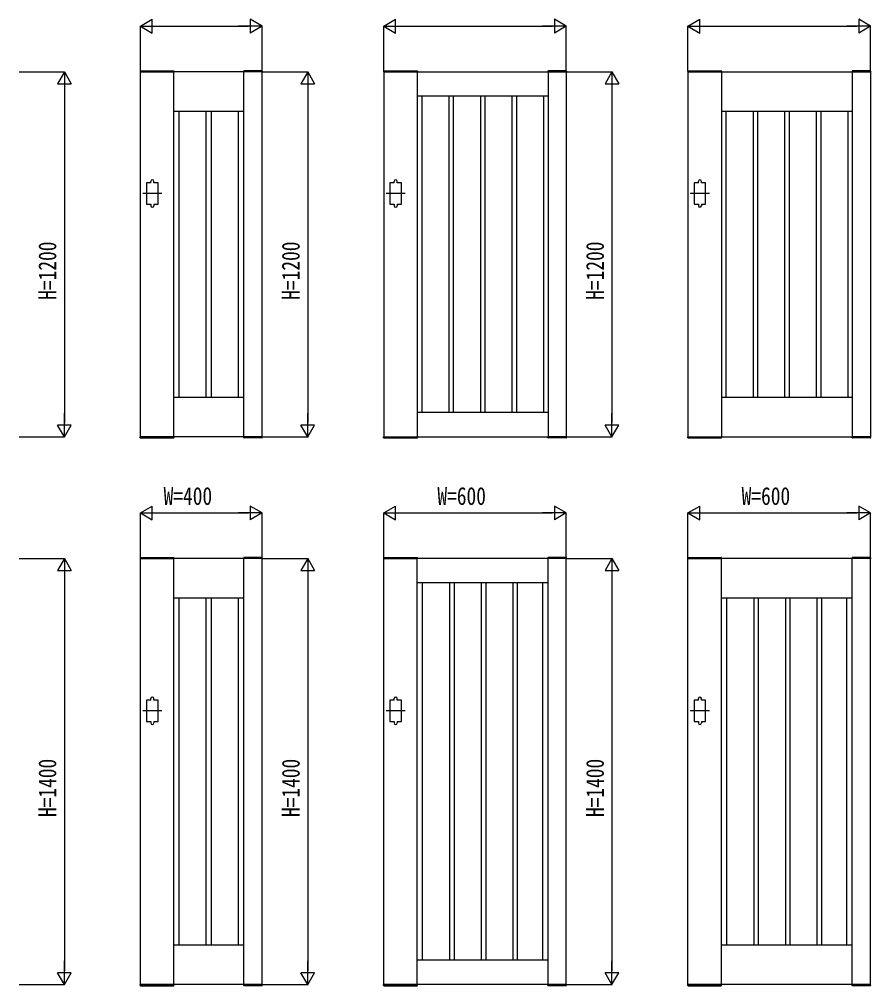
# Model space of a CAD drawing. Units: millimetres, scale not verified. Extents: x -8410 to 8410, y -5940 to 5940.
# Drawn here: x -5408 to -2609, y 146 to 3322 of the extents above; entities that cross this region are included whole.
import ezdxf
from ezdxf.enums import TextEntityAlignment as Align

# ---------------------------------------------------------------- set-up
doc = ezdxf.new("R2010")
doc.units = ezdxf.units.MM
doc.header["$LTSCALE"] = 30
doc.layers.add('0-2_YKK_A1', color=4, linetype='Continuous')
doc.layers.add('0-3_YKK_D', color=6, linetype='Continuous')
doc.styles.add('ＭＳ ゴシック', font='')
doc.styles.get('ＭＳ ゴシック').set_extended_font_data('MS Gothic')

msp = doc.modelspace()

# ---------------------------------------------------------------- linework, layer by layer
at = {"layer": '0-2_YKK_A1'}
for p, q in [((-5010.33, 3152.55), (-5010.46, 3150)), ((-5010.46, 3150), (-4899.46, 3150)), ((-5009.96, 1950), (-5009.96, 3150)), ((-4609.96, 3150), (-5009.96, 3150)), ((-5009.33, 3153.5), (-4900.6, 3153.5)), ((-4899.96, 1950), (-4899.96, 3150)), ((-4899.6, 3152.55), (-4899.46, 3150)), ((-4670.33, 3152.55), (-4670.46, 3150)), ((-4609.46, 3150), (-4670.46, 3150)), ((-4669.96, 1950), (-4669.96, 3150)), ((-4610.6, 3153.5), (-4669.33, 3153.5)), ((-4609.96, 1950), (-4609.96, 3150)), ((-4609.6, 3152.55), (-4609.46, 3150)), ((-4210.33, 3152.55), (-4210.46, 3150)), ((-4210.46, 3150), (-4099.46, 3150)), ((-4209.96, 3150), (-3609.97, 3150)), ((-4209.33, 3153.5), (-4100.6, 3153.5)), ((-4099.96, 3150), (-4099.96, 1950)), ((-4099.6, 3152.55), (-4099.46, 3150)), ((-3670.33, 3152.55), (-3670.46, 3150)), ((-3609.46, 3150), (-3670.46, 3150)), ((-3669.97, 3150), (-3669.97, 1950)), ((-3610.6, 3153.5), (-3669.33, 3153.5)), ((-3609.97, 3150), (-3609.97, 1950)), ((-3609.6, 3152.55), (-3609.46, 3150)), ((-3210.33, 3152.55), (-3210.47, 3150)), ((-3210.47, 3150), (-3099.47, 3150)), ((-3209.97, 3150), (-2609.97, 3150)), ((-3209.33, 3153.5), (-3100.6, 3153.5)), ((-3099.97, 3150), (-3099.97, 1950)), ((-3099.6, 3152.55), (-3099.47, 3150)), ((-2670.33, 3152.55), (-2670.47, 3150)), ((-2609.47, 3150), (-2670.47, 3150)), ((-2669.97, 3150), (-2669.97, 1950)), ((-2610.6, 3153.5), (-2669.33, 3153.5)), ((-2609.97, 3150), (-2609.97, 1950)), ((-2609.6, 3152.55), (-2609.47, 3150)), ((-3669.96, 3070), (-4099.96, 3070)), ((-4085.17, 3070), (-4085.17, 2030)), ((-3996.17, 3070), (-3996.17, 2030)), ((-3981.37, 3070), (-3981.37, 2030)), ((-3892.37, 3070), (-3892.37, 2030)), ((-3877.57, 3070), (-3877.57, 2030)), ((-3788.57, 3070), (-3788.57, 2030)), ((-3773.77, 3070), (-3773.77, 2030)), ((-3684.77, 3070), (-3684.77, 2030)), ((-4669.96, 3020), (-4899.96, 3020)), ((-4882.56, 2080), (-4882.56, 3020)), ((-4793.56, 2080), (-4793.56, 3020)), ((-4776.36, 2080), (-4776.36, 3020)), ((-4687.36, 2080), (-4687.36, 3020)), ((-2669.97, 3020), (-3099.97, 3020)), ((-3085.17, 3020), (-3085.17, 2080)), ((-2996.17, 3020), (-2996.17, 2080)), ((-2981.37, 3020), (-2981.37, 2080)), ((-2892.37, 3020), (-2892.37, 2080)), ((-2877.57, 3020), (-2877.57, 2080)), ((-2788.57, 3020), (-2788.57, 2080)), ((-2773.77, 3020), (-2773.77, 2080)), ((-2684.77, 3020), (-2684.77, 2080)), ((-4975.96, 2785), (-4975.96, 2790)), ((-4965.96, 2785), (-4965.96, 2790)), ((-4175.96, 2785), (-4175.96, 2790)), ((-4165.96, 2785), (-4165.96, 2790)), ((-3175.97, 2785), (-3175.97, 2790)), ((-3165.97, 2785), (-3165.97, 2790)), ((-4939.46, 2750), (-5002.46, 2750)), ((-4139.46, 2750), (-4202.46, 2750)), ((-3139.47, 2750), (-3202.47, 2750)), ((-4975.96, 2715), (-4975.96, 2710)), ((-4965.96, 2715), (-4965.96, 2710)), ((-4175.96, 2715), (-4175.96, 2710)), ((-4165.96, 2715), (-4165.96, 2710)), ((-3175.97, 2715), (-3175.97, 2710)), ((-3165.97, 2715), (-3165.97, 2710)), ((-4669.96, 2080), (-4899.96, 2080)), ((-2669.97, 2080), (-3099.97, 2080)), ((-3669.96, 2030), (-4099.96, 2030)), ((-5010.46, 1950), (-4899.46, 1950)), ((-5010.33, 1947.45), (-5010.46, 1950)), ((-4609.96, 1950), (-5009.96, 1950)), ((-5009.33, 1946.5), (-4900.6, 1946.5)), ((-4899.6, 1947.45), (-4899.46, 1950)), ((-4609.46, 1950), (-4670.46, 1950)), ((-4670.33, 1947.45), (-4670.46, 1950)), ((-4610.6, 1946.5), (-4669.33, 1946.5)), ((-4609.6, 1947.45), (-4609.46, 1950)), ((-4210.46, 1950), (-4099.46, 1950)), ((-4210.33, 1947.45), (-4210.46, 1950)), ((-4209.33, 1946.5), (-4100.6, 1946.5)), ((-4099.6, 1947.45), (-4099.46, 1950)), ((-3609.46, 1950), (-3670.46, 1950)), ((-3670.33, 1947.45), (-3670.46, 1950)), ((-3610.6, 1946.5), (-3669.33, 1946.5)), ((-3609.6, 1947.45), (-3609.46, 1950)), ((-3210.47, 1950), (-3099.47, 1950)), ((-3210.33, 1947.45), (-3210.47, 1950)), ((-3209.33, 1946.5), (-3100.6, 1946.5)), ((-3099.6, 1947.45), (-3099.47, 1950)), ((-2609.47, 1950), (-2670.47, 1950)), ((-2670.33, 1947.45), (-2670.47, 1950)), ((-2610.6, 1946.5), (-2669.33, 1946.5)), ((-2609.6, 1947.45), (-2609.47, 1950)), ((-5010.33, 1552.55), (-5010.46, 1550)), ((-5010.46, 1550), (-4899.46, 1550)), ((-5009.96, 150), (-5009.96, 1550)), ((-4609.96, 1550), (-5009.96, 1550)), ((-5009.33, 1553.5), (-4900.6, 1553.5)), ((-4899.96, 150), (-4899.96, 1550)), ((-4899.6, 1552.55), (-4899.46, 1550)), ((-4670.33, 1552.55), (-4670.46, 1550)), ((-4609.46, 1550), (-4670.46, 1550)), ((-4669.96, 150), (-4669.96, 1550)), ((-4610.6, 1553.5), (-4669.33, 1553.5)), ((-4609.96, 150), (-4609.96, 1550)), ((-4609.6, 1552.55), (-4609.46, 1550)), ((-4210.33, 1552.55), (-4210.46, 1550)), ((-4210.46, 1550), (-4099.46, 1550)), ((-4209.96, 150), (-4209.96, 1550)), ((-3609.97, 1550), (-4209.96, 1550)), ((-4209.33, 1553.5), (-4100.6, 1553.5)), ((-4099.96, 150), (-4099.96, 1550)), ((-4099.6, 1552.55), (-4099.46, 1550)), ((-3670.33, 1552.55), (-3670.46, 1550)), ((-3609.46, 1550), (-3670.46, 1550)), ((-3669.97, 150), (-3669.97, 1550)), ((-3610.6, 1553.5), (-3669.33, 1553.5)), ((-3609.97, 150), (-3609.97, 1550)), ((-3609.6, 1552.55), (-3609.46, 1550)), ((-3210.33, 1552.55), (-3210.47, 1550)), ((-3210.47, 1550), (-3099.47, 1550)), ((-3209.97, 150), (-3209.97, 1550)), ((-2609.97, 1550), (-3209.97, 1550)), ((-3209.33, 1553.5), (-3100.6, 1553.5)), ((-3099.97, 150), (-3099.97, 1550)), ((-3099.6, 1552.55), (-3099.47, 1550)), ((-2670.33, 1552.55), (-2670.47, 1550)), ((-2609.47, 1550), (-2670.47, 1550)), ((-2669.97, 150), (-2669.97, 1550)), ((-2610.6, 1553.5), (-2669.33, 1553.5)), ((-2609.97, 150), (-2609.97, 1550)), ((-2609.6, 1552.55), (-2609.47, 1550)), ((-3669.96, 1470), (-4099.96, 1470)), ((-4082.57, 230), (-4082.57, 1470)), ((-3993.57, 1470), (-3993.57, 230)), ((-3978.77, 1470), (-3978.77, 230)), ((-3889.77, 1470), (-3889.77, 230)), ((-3874.97, 1470), (-3874.97, 230)), ((-3785.97, 1470), (-3785.97, 230)), ((-3771.17, 1470), (-3771.17, 230)), ((-3687.37, 230), (-3687.37, 1470)), ((-4669.96, 1420), (-4899.96, 1420)), ((-4882.56, 280), (-4882.56, 1420)), ((-4793.56, 280), (-4793.56, 1420)), ((-4776.36, 280), (-4776.36, 1420)), ((-4687.36, 280), (-4687.36, 1420)), ((-2669.97, 1420), (-3099.97, 1420)), ((-3082.57, 280), (-3082.57, 1420)), ((-2993.57, 1420), (-2993.57, 280)), ((-2978.77, 1420), (-2978.77, 280)), ((-2889.77, 1420), (-2889.77, 280)), ((-2874.97, 1420), (-2874.97, 280)), ((-2785.97, 1420), (-2785.97, 280)), ((-2771.17, 1420), (-2771.17, 280)), ((-2687.37, 280), (-2687.37, 1420)), ((-4975.96, 1085), (-4975.96, 1090)), ((-4965.96, 1085), (-4965.96, 1090)), ((-4175.96, 1085), (-4175.96, 1090)), ((-4165.96, 1085), (-4165.96, 1090)), ((-3175.97, 1085), (-3175.97, 1090)), ((-3165.97, 1085), (-3165.97, 1090)), ((-4939.46, 1050), (-5002.46, 1050)), ((-4139.46, 1050), (-4202.46, 1050)), ((-3139.47, 1050), (-3202.47, 1050)), ((-4975.96, 1015), (-4975.96, 1010)), ((-4965.96, 1015), (-4965.96, 1010)), ((-4175.96, 1015), (-4175.96, 1010)), ((-4165.96, 1015), (-4165.96, 1010)), ((-3175.97, 1015), (-3175.97, 1010)), ((-3165.97, 1015), (-3165.97, 1010)), ((-4669.96, 280), (-4899.96, 280)), ((-2669.97, 280), (-3099.97, 280)), ((-3669.96, 230), (-4099.96, 230)), ((-5010.46, 150), (-4899.46, 150)), ((-5010.33, 147.45), (-5010.46, 150)), ((-4609.96, 150), (-5009.96, 150)), ((-5009.33, 146.5), (-4900.6, 146.5)), ((-4899.6, 147.45), (-4899.46, 150)), ((-4609.46, 150), (-4670.46, 150)), ((-4670.33, 147.45), (-4670.46, 150)), ((-4610.6, 146.5), (-4669.33, 146.5)), ((-4609.6, 147.45), (-4609.46, 150)), ((-4210.46, 150), (-4099.46, 150)), ((-4210.33, 147.45), (-4210.46, 150)), ((-3609.97, 150), (-4209.96, 150)), ((-4209.33, 146.5), (-4100.6, 146.5)), ((-4099.6, 147.45), (-4099.46, 150)), ((-3609.46, 150), (-3670.46, 150)), ((-3670.33, 147.45), (-3670.46, 150)), ((-3610.6, 146.5), (-3669.33, 146.5)), ((-3609.6, 147.45), (-3609.46, 150)), ((-3210.47, 150), (-3099.47, 150)), ((-3210.33, 147.45), (-3210.47, 150)), ((-2609.97, 150), (-3209.97, 150)), ((-3209.33, 146.5), (-3100.6, 146.5)), ((-3099.6, 147.45), (-3099.47, 150)), ((-2609.47, 150), (-2670.47, 150)), ((-2670.33, 147.45), (-2670.47, 150)), ((-2610.6, 146.5), (-2669.33, 146.5)), ((-2609.6, 147.45), (-2609.47, 150))]:
    msp.add_line(p, q, dxfattribs=at)
for points in [[(-4209.96, 3150), (-4209.96, 1950), (-3609.97, 1950)], [(-3209.97, 3150), (-3209.97, 1950), (-2609.97, 1950)], [(-4975.96, 2785), (-4989.96, 2785), (-4989.96, 2715), (-4975.96, 2715)], [(-4965.96, 2715), (-4951.96, 2715), (-4951.96, 2785), (-4965.96, 2785)], [(-4175.96, 2785), (-4189.96, 2785), (-4189.96, 2715), (-4175.96, 2715)], [(-4165.96, 2715), (-4151.96, 2715), (-4151.96, 2785), (-4165.96, 2785)], [(-3175.97, 2785), (-3189.97, 2785), (-3189.97, 2715), (-3175.97, 2715)], [(-3165.97, 2715), (-3151.97, 2715), (-3151.97, 2785), (-3165.97, 2785)], [(-4975.96, 1085), (-4989.96, 1085), (-4989.96, 1015), (-4975.96, 1015)], [(-4965.96, 1015), (-4951.96, 1015), (-4951.96, 1085), (-4965.96, 1085)], [(-4175.96, 1085), (-4189.96, 1085), (-4189.96, 1015), (-4175.96, 1015)], [(-4165.96, 1015), (-4151.96, 1015), (-4151.96, 1085), (-4165.96, 1085)], [(-3175.97, 1085), (-3189.97, 1085), (-3189.97, 1015), (-3175.97, 1015)], [(-3165.97, 1015), (-3151.97, 1015), (-3151.97, 1085), (-3165.97, 1085)]]:
    msp.add_lwpolyline(points, dxfattribs=at)
for centre, radius, start, end in [((-5009.33, 3152.5), 1, 90, 177), ((-4900.6, 3152.5), 1, 3, 90), ((-4669.33, 3152.5), 1, 90, 177), ((-4610.6, 3152.5), 1, 3, 90), ((-4209.33, 3152.5), 1, 90, 177), ((-4100.6, 3152.5), 1, 3, 90), ((-3669.33, 3152.5), 1, 90, 177), ((-3610.6, 3152.5), 1, 3, 90), ((-3209.33, 3152.5), 1, 90, 177), ((-3100.6, 3152.5), 1, 3, 90), ((-2669.33, 3152.5), 1, 90, 177), ((-2610.6, 3152.5), 1, 3, 90), ((-4970.96, 2790), 5, 0, 180), ((-4170.96, 2790), 5, 0, 180), ((-3170.97, 2790), 5, 0, 180), ((-4970.96, 2710), 5, 180, 0), ((-4170.96, 2710), 5, 180, 0), ((-3170.97, 2710), 5, 180, 0), ((-5009.33, 1947.5), 1, 183, 270), ((-4900.6, 1947.5), 1, 270, 357), ((-4669.33, 1947.5), 1, 183, 270), ((-4610.6, 1947.5), 1, 270, 357), ((-4209.33, 1947.5), 1, 183, 270), ((-4100.6, 1947.5), 1, 270, 357), ((-3669.33, 1947.5), 1, 183, 270), ((-3610.6, 1947.5), 1, 270, 357), ((-3209.33, 1947.5), 1, 183, 270), ((-3100.6, 1947.5), 1, 270, 357), ((-2669.33, 1947.5), 1, 183, 270), ((-2610.6, 1947.5), 1, 270, 357), ((-5009.33, 1552.5), 1, 90, 177), ((-4900.6, 1552.5), 1, 3, 90), ((-4669.33, 1552.5), 1, 90, 177), ((-4610.6, 1552.5), 1, 3, 90), ((-4209.33, 1552.5), 1, 90, 177), ((-4100.6, 1552.5), 1, 3, 90), ((-3669.33, 1552.5), 1, 90, 177), ((-3610.6, 1552.5), 1, 3, 90), ((-3209.33, 1552.5), 1, 90, 177), ((-3100.6, 1552.5), 1, 3, 90), ((-2669.33, 1552.5), 1, 90, 177), ((-2610.6, 1552.5), 1, 3, 90), ((-4970.96, 1090), 5, 0, 180), ((-4170.96, 1090), 5, 0, 180), ((-3170.97, 1090), 5, 0, 180), ((-4970.96, 1010), 5, 180, 0), ((-4170.96, 1010), 5, 180, 0), ((-3170.97, 1010), 5, 180, 0), ((-5009.33, 147.5), 1, 183, 270), ((-4900.6, 147.5), 1, 270, 357), ((-4669.33, 147.5), 1, 183, 270), ((-4610.6, 147.5), 1, 270, 357), ((-4209.33, 147.5), 1, 183, 270), ((-4100.6, 147.5), 1, 270, 357), ((-3669.33, 147.5), 1, 183, 270), ((-3610.6, 147.5), 1, 270, 357), ((-3209.33, 147.5), 1, 183, 270), ((-3100.6, 147.5), 1, 270, 357), ((-2669.33, 147.5), 1, 183, 270), ((-2610.6, 147.5), 1, 270, 357)]:
    msp.add_arc(centre, radius, start, end, dxfattribs=at)
at = {"layer": '0-3_YKK_D'}
for p, q in [((-5009.96, 3300), (-4970.99, 3322.5)), ((-4970.99, 3277.5), (-4970.99, 3322.5)), ((-4609.96, 3300), (-4648.93, 3322.5)), ((-4648.93, 3322.5), (-4648.93, 3277.5)), ((-4209.96, 3300), (-4170.99, 3322.5)), ((-4170.99, 3277.5), (-4170.99, 3322.5)), ((-3609.96, 3300), (-3648.94, 3322.5)), ((-3648.94, 3322.5), (-3648.94, 3277.5)), ((-3209.97, 3300), (-3170.99, 3322.5)), ((-3170.99, 3277.5), (-3170.99, 3322.5)), ((-2609.97, 3300), (-2648.94, 3322.5)), ((-2648.94, 3322.5), (-2648.94, 3277.5)), ((-5009.96, 3152), (-5009.96, 3301)), ((-5009.96, 3300), (-4970.99, 3277.5)), ((-5009.96, 3300), (-4932.02, 3300)), ((-4964.96, 3300), (-4654.96, 3300)), ((-4609.96, 3300), (-4687.91, 3300)), ((-4609.96, 3300), (-4648.93, 3277.5)), ((-4609.96, 3152), (-4609.96, 3301)), ((-4209.96, 3152), (-4209.96, 3301)), ((-4209.96, 3300), (-4170.99, 3277.5)), ((-4209.96, 3300), (-4132.02, 3300)), ((-4164.96, 3300), (-3654.96, 3300)), ((-3609.96, 3300), (-3687.91, 3300)), ((-3609.96, 3300), (-3648.94, 3277.5)), ((-3609.96, 3152), (-3609.96, 3301)), ((-3209.97, 3152), (-3209.97, 3301)), ((-3209.97, 3300), (-3170.99, 3277.5)), ((-3209.97, 3300), (-3132.02, 3300)), ((-3164.97, 3300), (-2654.97, 3300)), ((-2609.97, 3300), (-2687.91, 3300)), ((-2609.97, 3300), (-2648.94, 3277.5)), ((-2609.97, 3152), (-2609.97, 3301)), ((-5407.96, 3150), (-5258.96, 3150)), ((-5259.96, 3150), (-5282.46, 3111.03)), ((-5259.96, 3150), (-5237.46, 3111.03)), ((-5259.96, 3150), (-5259.96, 3072.06)), ((-4607.96, 3150), (-4458.96, 3150)), ((-4459.96, 3150), (-4482.46, 3111.03)), ((-4459.96, 3150), (-4437.46, 3111.03)), ((-4459.96, 3150), (-4459.96, 3072.06)), ((-3607.96, 3150), (-3458.97, 3150)), ((-3459.97, 3150), (-3482.47, 3111.03)), ((-3459.97, 3150), (-3437.47, 3111.03)), ((-3459.97, 3150), (-3459.97, 3072.06)), ((-5282.46, 3111.03), (-5237.46, 3111.03)), ((-5259.96, 3105), (-5259.96, 1995)), ((-4482.46, 3111.03), (-4437.46, 3111.03)), ((-4459.96, 3105), (-4459.96, 1995)), ((-3482.47, 3111.03), (-3437.47, 3111.03)), ((-3459.97, 3105), (-3459.97, 1995)), ((-5259.96, 1950), (-5259.96, 2027.94)), ((-4459.96, 1950), (-4459.96, 2027.94)), ((-3459.97, 1950), (-3459.97, 2027.94)), ((-5259.96, 1950), (-5282.46, 1988.97)), ((-5237.46, 1988.97), (-5282.46, 1988.97)), ((-5259.96, 1950), (-5237.46, 1988.97)), ((-4459.96, 1950), (-4482.46, 1988.97)), ((-4437.46, 1988.97), (-4482.46, 1988.97)), ((-4459.96, 1950), (-4437.46, 1988.97)), ((-3459.97, 1950), (-3482.47, 1988.97)), ((-3437.47, 1988.97), (-3482.47, 1988.97)), ((-3459.97, 1950), (-3437.47, 1988.97)), ((-5407.96, 1950), (-5258.96, 1950)), ((-4607.96, 1950), (-4458.96, 1950)), ((-3607.96, 1950), (-3458.97, 1950)), ((-5009.96, 1700), (-4970.99, 1722.5)), ((-4970.99, 1677.5), (-4970.99, 1722.5)), ((-4609.96, 1700), (-4648.93, 1722.5)), ((-4648.93, 1722.5), (-4648.93, 1677.5)), ((-4209.96, 1700), (-4170.99, 1722.5)), ((-4170.99, 1677.5), (-4170.99, 1722.5)), ((-3609.96, 1700), (-3648.94, 1722.5)), ((-3648.94, 1722.5), (-3648.94, 1677.5)), ((-3209.97, 1700), (-3170.99, 1722.5)), ((-3170.99, 1677.5), (-3170.99, 1722.5)), ((-2609.97, 1700), (-2648.94, 1722.5)), ((-2648.94, 1722.5), (-2648.94, 1677.5)), ((-5009.96, 1552), (-5009.96, 1701)), ((-5009.96, 1700), (-4970.99, 1677.5)), ((-5009.96, 1700), (-4932.02, 1700)), ((-4964.96, 1700), (-4654.96, 1700)), ((-4609.96, 1700), (-4687.91, 1700)), ((-4609.96, 1700), (-4648.93, 1677.5)), ((-4609.96, 1552), (-4609.96, 1701)), ((-4209.96, 1552), (-4209.96, 1701)), ((-4209.96, 1700), (-4170.99, 1677.5)), ((-4209.96, 1700), (-4132.02, 1700)), ((-4164.96, 1700), (-3654.96, 1700)), ((-3609.96, 1700), (-3687.91, 1700)), ((-3609.96, 1700), (-3648.94, 1677.5)), ((-3609.96, 1552), (-3609.96, 1701)), ((-3209.97, 1552), (-3209.97, 1701)), ((-3209.97, 1700), (-3170.99, 1677.5)), ((-3209.97, 1700), (-3132.02, 1700)), ((-3164.97, 1700), (-2654.97, 1700)), ((-2609.97, 1700), (-2687.91, 1700)), ((-2609.97, 1700), (-2648.94, 1677.5)), ((-2609.97, 1552), (-2609.97, 1701)), ((-5407.96, 1550), (-5258.96, 1550)), ((-5259.96, 1550), (-5282.46, 1511.03)), ((-5259.96, 1550), (-5237.46, 1511.03)), ((-5259.96, 1550), (-5259.96, 1472.06)), ((-4607.96, 1550), (-4458.96, 1550)), ((-4459.96, 1550), (-4482.46, 1511.03)), ((-4459.96, 1550), (-4437.46, 1511.03)), ((-4459.96, 1550), (-4459.96, 1472.06)), ((-3607.96, 1550), (-3458.97, 1550)), ((-3459.97, 1550), (-3482.47, 1511.03)), ((-3459.97, 1550), (-3437.47, 1511.03)), ((-3459.97, 1550), (-3459.97, 1472.06)), ((-5282.46, 1511.03), (-5237.46, 1511.03)), ((-5259.96, 1505), (-5259.96, 195)), ((-4482.46, 1511.03), (-4437.46, 1511.03)), ((-4459.96, 1505), (-4459.96, 195)), ((-3482.47, 1511.03), (-3437.47, 1511.03)), ((-3459.97, 1505), (-3459.97, 195)), ((-5259.96, 150), (-5259.96, 227.94)), ((-4459.96, 150), (-4459.96, 227.94)), ((-3459.97, 150), (-3459.97, 227.94)), ((-5259.96, 150), (-5282.46, 188.97)), ((-5237.46, 188.97), (-5282.46, 188.97)), ((-5259.96, 150), (-5237.46, 188.97)), ((-4459.96, 150), (-4482.46, 188.97)), ((-4437.46, 188.97), (-4482.46, 188.97)), ((-4459.96, 150), (-4437.46, 188.97)), ((-3459.97, 150), (-3482.47, 188.97)), ((-3437.47, 188.97), (-3482.47, 188.97)), ((-3459.97, 150), (-3437.47, 188.97)), ((-5407.96, 150), (-5258.96, 150)), ((-4607.96, 150), (-4458.96, 150)), ((-3607.96, 150), (-3458.97, 150))]:
    msp.add_line(p, q, dxfattribs=at)

# ---------------------------------------------------------------- texts
at = {"layer": '0-3_YKK_D', "style": 'ＭＳ ゴシック', "width": 0.8}
for s, p in [('H=1200', (-5268.96, 2400.67)), ('H=1200', (-4468.96, 2400.67)), ('H=1200', (-3468.97, 2400.67)), ('H=1400', (-5268.96, 700.67)), ('H=1400', (-4468.96, 700.67)), ('H=1400', (-3468.97, 700.67))]:
    msp.add_text(s, height=58.65, rotation=90, dxfattribs=at).set_placement(p, align=Align.BOTTOM_LEFT)
for s, p in [('W=400', (-4933.7, 1709)), ('W=600', (-4033.7, 1709)), ('W=600', (-3033.7, 1709))]:
    msp.add_text(s, height=58.65, dxfattribs=at).set_placement(p, align=Align.BOTTOM_LEFT)

doc.saveas('drawing.dxf')
